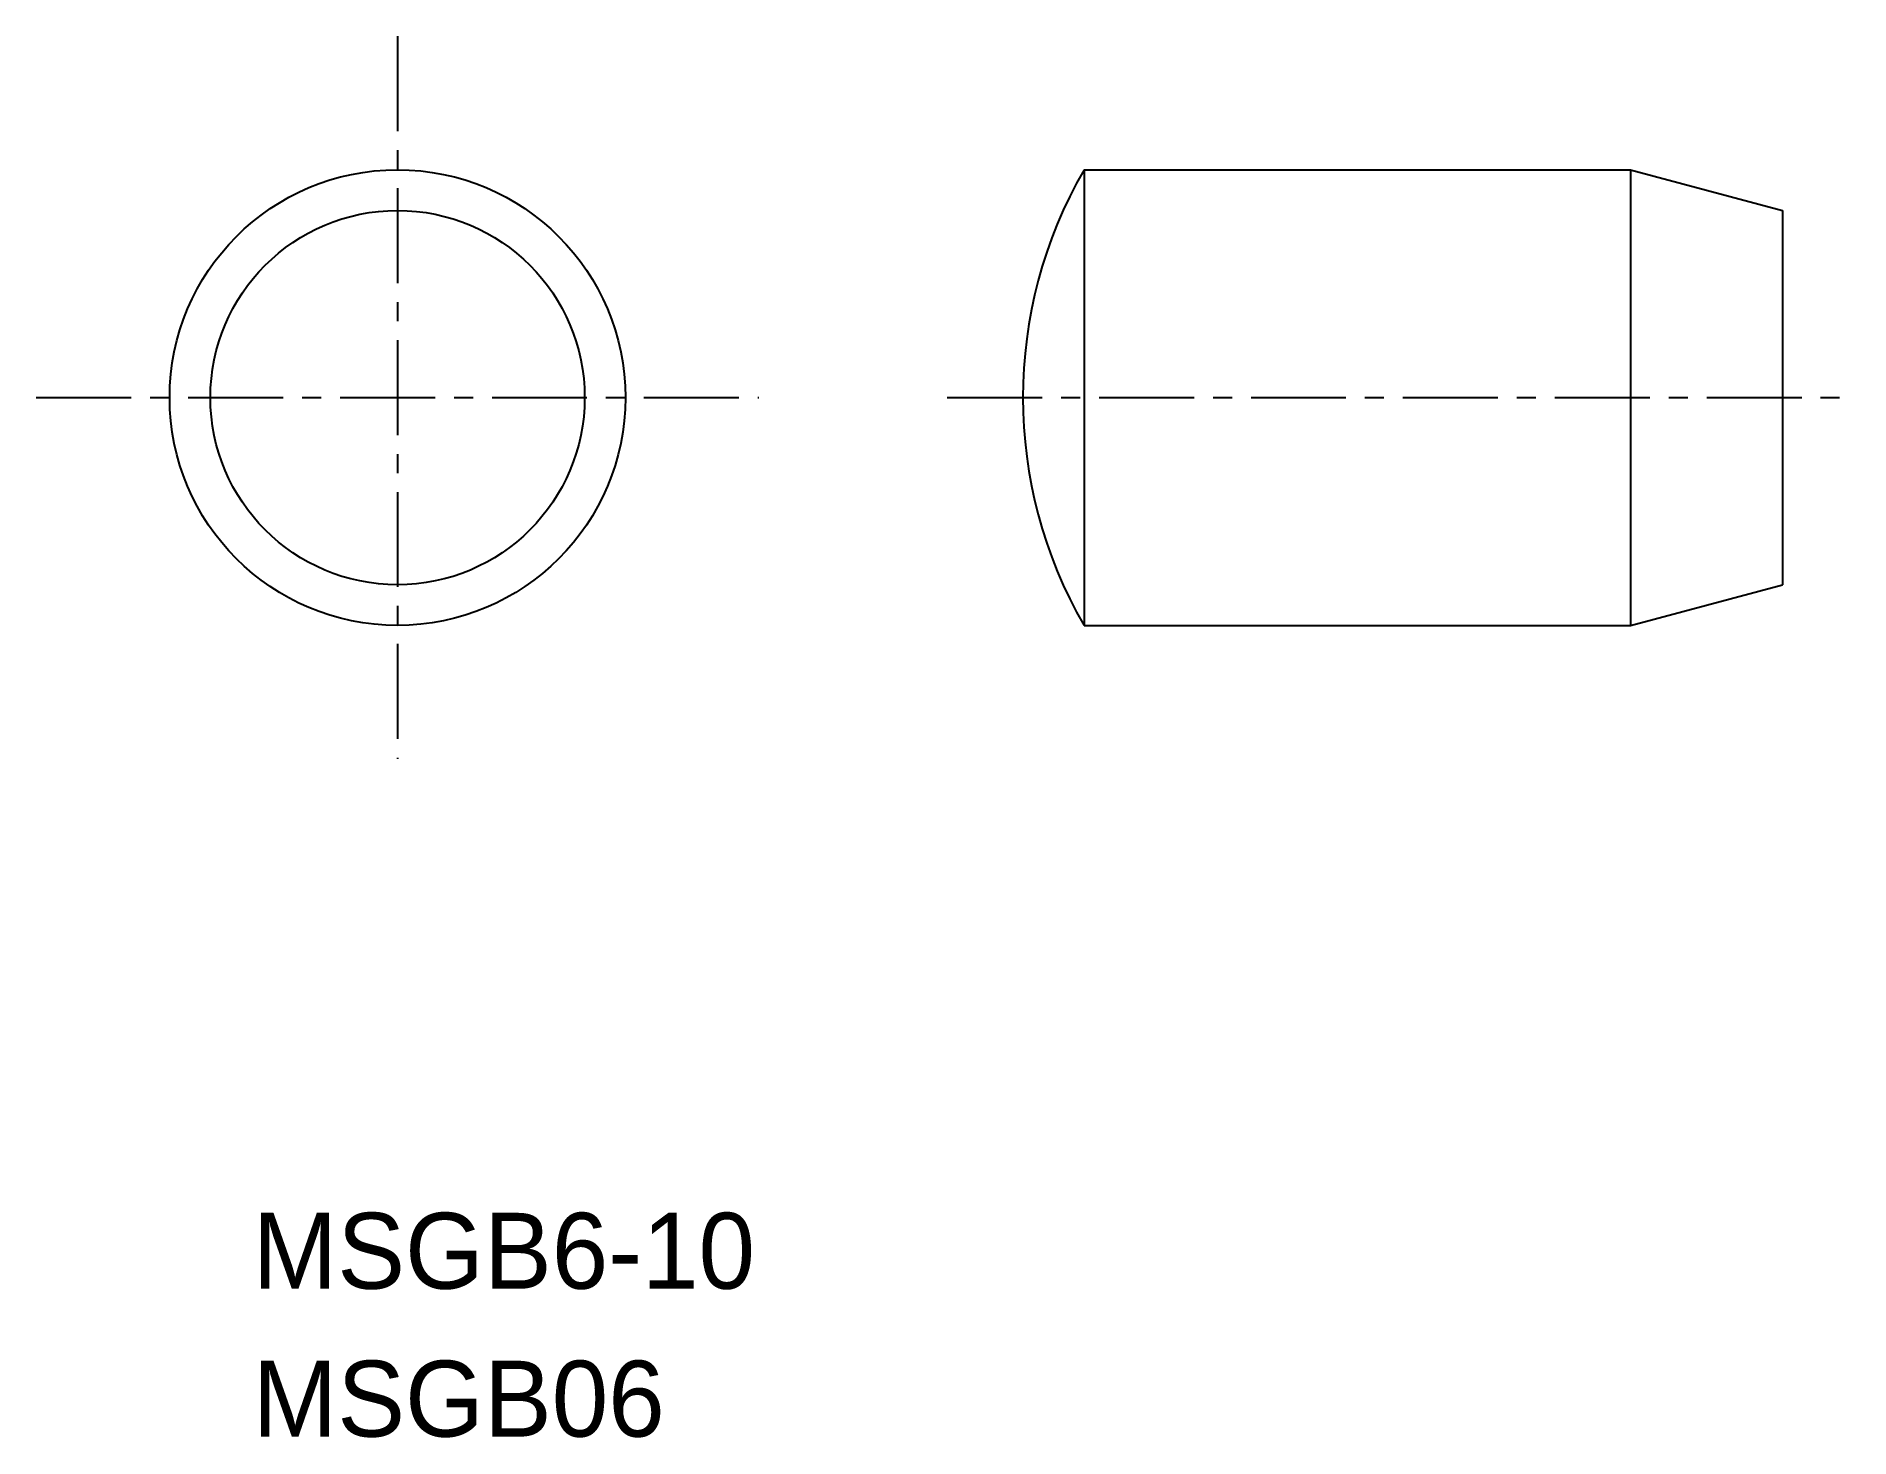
# Model space of a CAD drawing. Extents: x 57.7 to 81.6, y 140.7 to 159.1.
import ezdxf

# ---------------------------------------------------------------- set-up
doc = ezdxf.new("R2010")
doc.units = 0
doc.linetypes.add('CENTER', pattern=[2, 1.25, -0.25, 0.25, -0.25])
doc.layers.get('0').update_dxf_attribs({"linetype": 'CONTINUOUS'})
doc.layers.add('CENTER', color=1, linetype='CENTER')

msp = doc.modelspace()

# ---------------------------------------------------------------- linework, layer by layer
at = {"color": 7, "linetype": 'CONTINUOUS'}
for p, q in [((71.515, 157.382), (73.211, 157.382)), ((71.515, 157.382), (71.515, 151.382)), ((73.211, 157.382), (78.711, 157.382)), ((78.711, 157.382), (78.711, 151.382)), ((78.711, 157.382), (80.711, 156.847)), ((80.711, 156.847), (80.711, 151.918)), ((78.711, 151.382), (80.711, 151.918)), ((71.515, 151.382), (73.211, 151.382)), ((73.211, 151.382), (78.711, 151.382))]:
    msp.add_line(p, q, dxfattribs=at)
for radius in [3, 2.464]:
    msp.add_circle((62.476, 154.382), radius, dxfattribs=at)
msp.add_arc((76.711, 154.382), 6, 150, 210, dxfattribs=at)
at = {"layer": 'CENTER', "color": 1, "linetype": 'CENTER'}
for p, q in [((62.476, 159.139), (62.476, 149.626)), ((57.72, 154.382), (67.233, 154.382)), ((69.714, 154.382), (81.597, 154.382))]:
    msp.add_line(p, q, dxfattribs=at)

# ---------------------------------------------------------------- texts
at = {"color": 7, "linetype": 'CONTINUOUS'}
for s, p in [('MSGB6-10', (60.569, 142.65)), ('MSGB06', (60.569, 140.703))]:
    msp.add_text(s, height=1, dxfattribs=at).set_placement(p)

doc.saveas('drawing.dxf')
